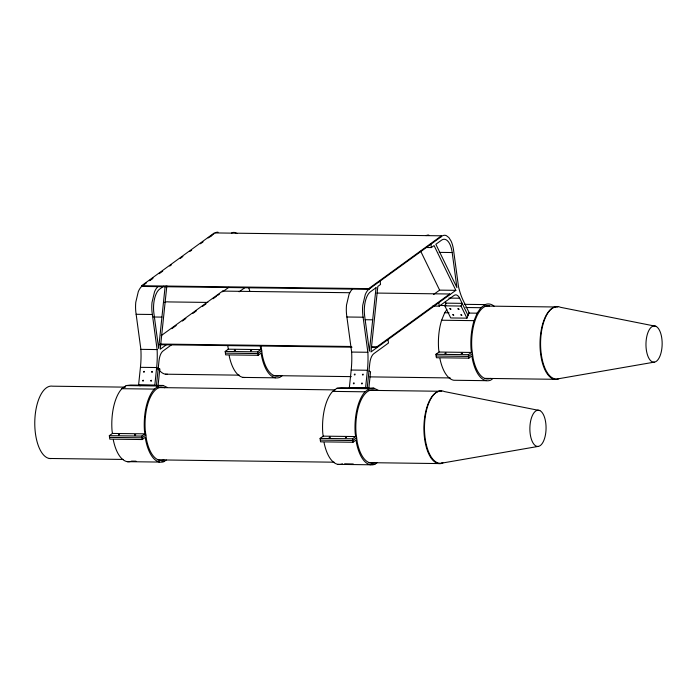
<?xml version="1.0" encoding="UTF-8"?>
<svg xmlns="http://www.w3.org/2000/svg" width="697" height="697" viewBox="0 0 697 697"><rect width="100%" height="100%" fill="white"/><g stroke="black" fill="none" stroke-linecap="round" stroke-linejoin="round"><path stroke-width="1.05" d="M140.149 385.807L138.581 385.058L140.437 367.328A51.491 22.957 -89.3 0 0 140.881 349.354L136.142 314.286A21.642 9.653 -89.3 0 1 135.767 302.315L138.302 291.607A21.642 9.653 -89.3 0 1 141.674 286.423L141.578 285.735L214.354 232.92L441.462 235.813L441.549 236.51L368.774 289.325L141.674 286.423M157.897 286.633A21.642 9.653 -89.3 0 0 154.525 291.808L151.99 302.524A21.642 9.653 -89.3 0 0 152.364 314.495L157.104 349.563A51.491 22.957 -89.3 0 1 156.651 367.537L154.804 385.267L138.581 385.058M165.172 286.092L158.646 348.439L153.906 313.371A19.255 8.582 -89.3 0 1 159.657 289.098L163.673 286.188M156.372 386.016L159.012 360.785A13.191 5.881 -89.3 0 1 163.046 350.974L171.68 344.71M166.844 285.866L160.223 349.241L166.182 344.91M158.053 385.72L159.805 369.035L158.228 368.286M352.429 289.133A21.642 9.653 -89.3 0 0 349.058 294.308L346.522 305.025A21.642 9.653 -89.3 0 0 346.897 316.996L351.637 352.063A51.491 22.957 -89.3 0 1 351.192 370.037L349.336 387.767L365.559 387.976L367.136 388.726L369.767 363.494A13.191 5.881 -89.3 0 1 373.801 353.684L388.473 343.037L388.011 339.587M365.559 387.976L367.415 370.246A51.491 22.957 -89.3 0 0 367.859 352.273L363.12 317.205A21.642 9.653 -89.3 0 1 362.745 305.234L365.28 294.517A21.642 9.653 -89.3 0 1 369.95 288.358M368.818 388.429L370.56 371.745L368.983 370.996M444.825 305.835L445.941 303.143L462.155 303.352L461.048 306.044L466.938 318.154L450.715 317.954L444.825 305.835L461.048 306.044M492.875 378.593L490.732 380.144A38.422 17.137 -89.3 0 1 472.357 358.946L471.939 355.906L468.846 358.153L436.4 357.735L435.939 354.294L439.032 352.046L438.622 348.997A38.422 17.137 -89.3 0 1 441.628 320.228L444.695 312.77L446.864 309.642M466.938 318.154L469.159 312.761L463.27 300.651A51.491 22.957 -89.3 0 1 458.478 286.484L453.73 251.417A21.642 9.653 -89.3 0 0 451.09 241.092L448.912 237.616L446.368 235.647A21.642 9.653 -89.3 0 0 441.018 236.762M435.939 354.294L468.375 354.703L471.477 352.455L471.067 349.415A38.422 17.137 -89.3 0 1 474.073 320.646L477.14 313.18L480.939 307.708L485.225 304.598A38.422 17.137 -89.3 0 1 494.051 306.14M208.142 237.982L214.049 233.695M143.817 284.829L146.353 282.991M149.733 280.543L153.105 278.086M149.567 280.699L152.199 278.783M159.212 273.694L162.715 271.15M169.737 266.062L171.488 264.79M180.253 258.421L182.884 256.513M189.898 251.425L191.658 250.153M200.422 243.784L203.054 241.876M210.067 236.788L211.818 235.516M161.207 335.64L222.587 291.102L349.72 292.723M171.819 328.696L176.21 325.516M182.344 321.064L185.855 318.512M192.869 313.423L196.371 310.879M202.513 306.427L206.016 303.883M213.029 298.786L216.54 296.242M217.795 295.31L219.503 294.073M222.909 291.599L228.869 287.269M239.123 291.808L245.091 287.478M166.269 459.976L164.135 461.536A38.422 17.137 -89.3 0 1 145.751 440.338L145.333 437.298L142.24 439.546L109.795 439.127L109.333 435.686L112.426 433.438L112.017 430.389A38.422 17.137 -89.3 0 1 121.897 388.691L126.183 385.58L130.653 385.04L163.098 385.458L167.454 387.532M121.897 388.691L154.333 389.1L158.62 385.99L163.098 385.458M282.128 375.727L279.994 377.286A38.422 17.137 -89.3 0 1 261.61 356.089L261.192 353.048L258.099 355.296L225.654 354.878L225.192 351.436L228.285 349.188L260.73 349.598L260.321 346.557M225.192 351.436L257.629 351.846L260.73 349.598M109.333 435.686L141.77 436.095L144.871 433.848L144.462 430.807A38.422 17.137 -89.3 0 1 154.333 389.1M261.732 350.765L257.864 353.571L225.419 353.152M145.873 435.015L142.005 437.821L109.56 437.402M141.578 285.735L368.687 288.636L441.462 235.813M425.937 247.496L431.347 247.566L434.074 245.579L455.838 290.335L370.978 351.95L377.826 286.432L380.553 284.446L380.092 281.004M433.647 294.456L439.615 290.135L455.838 290.335M371.475 346.749L376.911 346.818L449.687 294.003L449.783 294.692M432.776 306.061L439.267 306.149L453.939 295.502A13.191 5.881 -89.3 0 1 459.671 298.229L468.044 315.462M377.033 462.686L374.89 464.246A38.422 17.137 -89.3 0 1 356.507 443.048L356.097 440.007L352.996 442.255L320.559 441.837L320.089 438.396L323.181 436.148L322.772 433.098A38.422 17.137 -89.3 0 1 332.652 391.392L336.939 388.29L341.408 387.75L373.853 388.168L378.21 390.242M332.652 391.392L365.097 391.81L369.384 388.699L373.853 388.168M320.089 438.396L352.534 438.805L355.627 436.557L355.217 433.517A38.422 17.137 -89.3 0 1 365.097 391.81M356.629 437.725L352.769 440.53L320.324 440.112M472.479 353.623L468.611 356.428L436.165 356.019M654.3 362.135L557.269 378.959A36.253 16.197 -89.2 0 1 540.654 339.997A36.253 16.197 -89.2 0 1 560.475 307.299L655.912 326.309A18.122 8.094 -89.2 0 1 659.954 356.141A18.122 8.094 -89.2 0 1 646.302 349.676A18.122 8.094 -89.2 0 1 655.912 326.309M441.175 463.235L538.215 446.411M439.206 252.375L452.187 252.541L456.927 287.608L435.86 244.281L441.489 240.204A19.255 8.582 -89.3 0 1 452.187 252.541M376.885 293.071L449.687 294.003M448.851 298.089L459.671 298.229M464.681 304.336L485.225 304.598M207.828 302.428L168.691 301.923A36.253 16.197 -89.2 0 0 164.466 302.428M439.354 305.469L445.871 305.547M485.007 306.061L557.835 307.02M465.805 307.516L480.939 307.708M444.695 312.77L449.016 312.822M468.489 313.075L477.14 313.18M136.142 314.286L152.364 314.495M346.897 316.996L363.12 317.205M441.628 320.228L474.073 320.646M153.27 316.996L161.922 317.109M365.115 319.723L372.686 319.818M160.676 344.057L350.835 346.487M159.683 344.727L352.011 347.184M371.571 347.437L377.007 347.507L376.911 346.818M439.032 352.046L471.477 352.455M140.881 349.354L157.104 349.563M351.637 352.063L367.859 352.273M140.437 367.328L156.651 367.537M351.192 370.037L367.415 370.246M157.635 369.009L159.805 369.035M165.424 374.193L239.341 375.16M273.041 375.605L351.305 376.633M369.785 376.877L450.218 377.931M484.999 378.384L554.568 379.299M243.07 377.408L275.515 377.818M486.262 380.675L453.817 380.266A38.422 17.137 -89.3 0 1 439.912 358.537M126.183 385.58L158.62 385.99M336.939 388.29L369.384 388.699M125.425 387.149L52.597 386.19A36.253 16.197 -89.2 0 0 34.78 421.894A36.253 16.197 -89.2 0 0 51.456 458.521M158.036 387.576L335.213 389.893M368.913 390.337L441.741 391.287A36.253 16.197 -89.2 0 0 423.915 429.361A36.253 16.197 -89.2 0 0 442.7 463.061M112.426 433.438L144.871 433.848M323.181 436.148L355.627 436.557M49.33 458.469L123.247 459.436M158.036 459.889L334.124 462.198M368.905 462.651L438.474 463.566M136.011 461.179L131.689 461.118A38.422 17.137 -89.3 0 1 113.306 439.929M161.965 461.51L164.135 461.536M344.606 463.853L353.257 463.967M371.64 464.202L374.89 464.246M127.211 461.658L159.657 462.067M337.975 464.368L370.421 464.777M539.818 410.577A18.122 8.094 -89.2 0 0 530.208 433.943A18.122 8.094 -89.2 0 0 543.86 440.417A18.122 8.094 -89.2 0 0 539.818 410.577L444.381 391.566A36.253 16.197 -89.2 0 0 424.49 426.163A36.253 16.197 -89.2 0 0 442.865 462.825M236.928 233.565L235.621 232.789A21.642 9.653 -89.3 0 0 231.578 232.99M420.692 251.216L439.615 290.135M445.313 301.853L446.237 303.761M468.375 354.703L468.846 358.153M430.877 244.116L431.347 247.566M438.805 302.698L439.267 306.149M368.687 288.636L368.774 289.325M352.534 438.805L352.996 442.255M261.114 346.226L262.342 355.304A36.61 16.327 -89.3 0 0 279.863 375.5M257.629 351.846L258.099 355.296M222.587 291.102L222.674 291.79M227.875 346.139L228.285 349.188M141.77 436.095L142.24 439.546M342.445 463.827A38.422 17.137 -89.3 0 1 324.061 442.639M375.456 390.468A36.61 16.327 -89.3 0 0 356.019 433.185L357.247 442.264A36.61 16.327 -89.3 0 0 374.759 462.459M244.865 377.504A38.422 17.137 -89.3 0 1 229.165 355.679M249.84 291.198A51.491 22.957 -89.3 0 1 248.707 287.521M215.356 232.781A21.642 9.653 -89.3 0 1 218.056 232.223M164.701 387.759A36.61 16.327 -89.3 0 0 145.255 430.476L146.483 439.563A36.61 16.327 -89.3 0 0 164.004 459.75M490.61 378.358A36.61 16.327 -89.3 0 1 473.089 358.171L471.86 349.084A36.61 16.327 -89.3 0 1 489.616 305.87M426.102 235.638A21.642 9.653 -89.3 0 1 428.803 235.081M167.541 374.254A36.253 16.197 -89.2 0 1 157.592 367.955M558.794 378.793A36.253 16.197 -89.2 0 1 540.079 347.454A36.253 16.197 -89.2 0 1 555.718 306.959M449.844 308.727L450.863 309.102L449.844 308.727M452.789 314.791L453.808 315.157L452.832 314.713M457.955 308.832L458.974 309.207L457.955 308.832M460.9 314.887L461.919 315.262L460.944 314.817M376.04 287.73L369.41 351.149L364.67 316.081A19.255 8.582 -89.3 0 1 370.412 291.808L376.04 287.73M151.667 371.815C152.242 373.766 153.122 370.281 151.667 371.815M362.423 374.524C363.006 376.476 363.878 372.991 362.423 374.524M118.464 434.701L119.527 434.588L118.464 434.701M134.678 434.911L135.749 434.789L134.721 434.867M234.323 350.452L235.386 350.33L234.366 350.408M250.537 350.661L251.608 350.539L250.537 350.661M329.219 437.411L330.282 437.289L329.263 437.368M345.442 437.62L346.505 437.498L345.485 437.577M445.061 353.309L446.132 353.196L445.104 353.266M461.283 353.518L462.355 353.396L461.327 353.475M143.573 371.667C143.974 373.688 145.142 370.273 143.573 371.667M142.641 380.536C143.042 382.548 144.218 379.133 142.641 380.536M150.752 380.64C151.153 382.653 152.321 379.238 150.752 380.64M354.329 374.376C354.729 376.389 355.897 372.982 354.329 374.376M353.396 383.245C353.806 385.258 354.973 381.843 353.396 383.245M361.508 383.35C361.917 385.363 363.085 381.947 361.508 383.35"/></g></svg>
